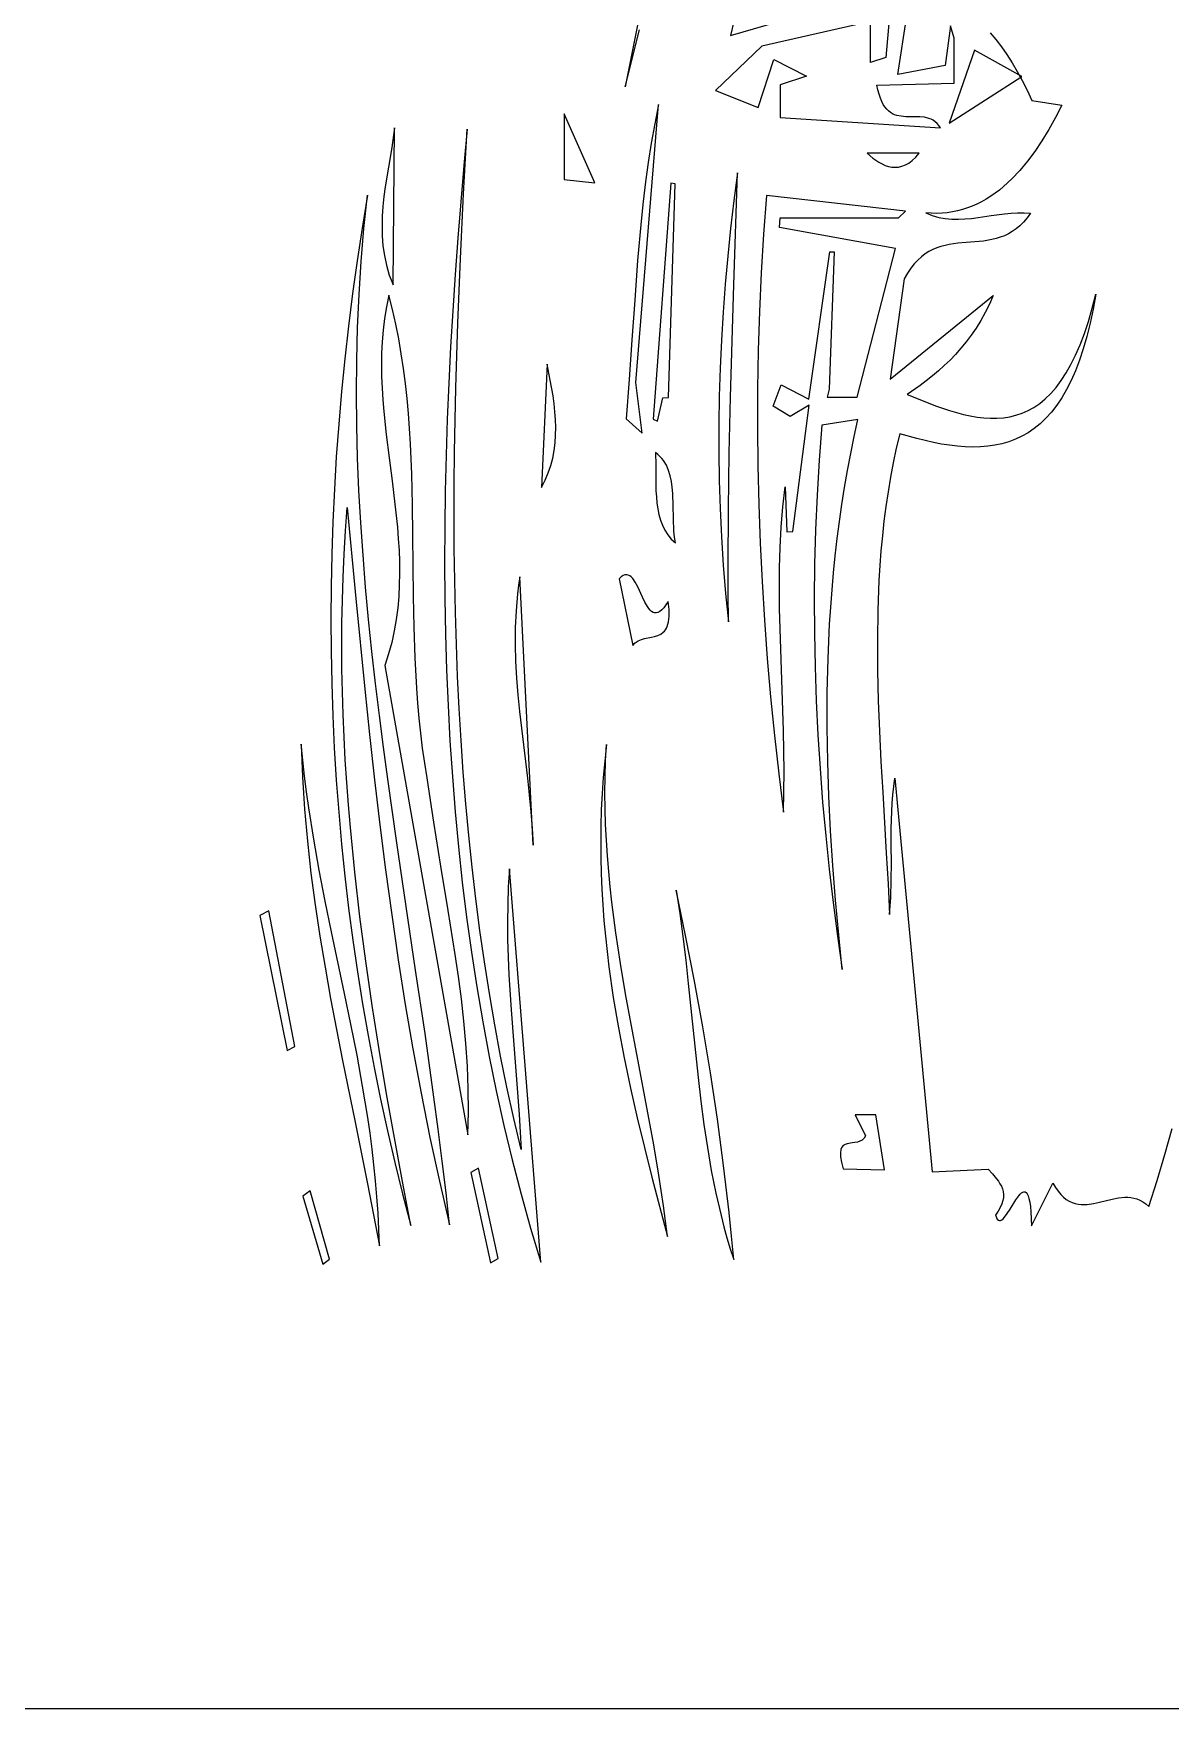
# Model space of a CAD drawing. Header units: metres. Extents: x 0 to 50, y -0.1 to 49.9.
# Drawn here: x 16.74 to 24.97, y -0.06 to 12.07 of the extents above; entities that cross this region are included whole.
import ezdxf

# ---------------------------------------------------------------- set-up
doc = ezdxf.new("R2010")
doc.units = ezdxf.units.M

msp = doc.modelspace()

# ---------------------------------------------------------------- linework, layer by layer
for points in [[(21.499932, 14.059683), (21.024327, 11.682993), (21.024327, 11.682993), (21.128342, 12.095999)], [(21.854979, 12.341382), (21.787699, 12.055671), (22.803331, 12.352368)], [(21.678242, 11.657526), (21.986862, 11.533629), (22.101512, 11.879894), (22.338973, 11.759808), (22.146098, 11.696521), (22.146098, 11.460483), (23.308987, 11.386894), (23.308987, 11.386894), (23.296459, 11.404013), (23.283228, 11.418524), (23.269354, 11.43064), (23.254893, 11.440574), (23.239904, 11.448538), (23.224445, 11.454745), (23.19235, 11.462738), (23.159071, 11.466251), (23.125074, 11.466986), (23.056785, 11.46692), (23.023421, 11.469519), (22.991198, 11.47614), (22.975659, 11.48149), (22.96058, 11.488482), (22.946018, 11.49733), (22.932031, 11.508246), (22.918679, 11.521443), (22.906018, 11.537132), (22.894106, 11.555527), (22.883003, 11.57684), (22.872766, 11.601284), (22.863452, 11.62907), (22.855121, 11.660412), (22.84783, 11.695522), (23.406351, 11.710054), (23.406351, 12.034853), (23.379462, 12.124876), (23.343126, 11.837553), (22.998456, 11.772463), (23.064183, 12.197252)], [(22.938912, 12.197252), (22.913379, 11.895653), (22.80143, 11.85892), (22.80143, 12.155025), (22.014865, 11.977292), (21.678242, 11.657526)], [(23.668224, 12.074612), (23.709073, 12.025395), (23.749081, 11.972892), (23.788229, 11.917025), (23.826494, 11.857717), (23.863858, 11.79489), (23.9003, 11.728468), (23.935799, 11.658372), (23.970335, 11.584526), (24.187018, 11.550127), (24.187018, 11.550127), (24.140803, 11.460191), (24.09288, 11.374298), (24.043175, 11.292759), (23.991612, 11.215883), (23.938119, 11.143982), (23.882619, 11.077363), (23.82504, 11.016338), (23.765307, 10.961217), (23.734609, 10.935967), (23.703345, 10.912308), (23.671505, 10.890281), (23.63908, 10.869923), (23.606061, 10.851274), (23.572438, 10.834371), (23.538202, 10.819255), (23.503344, 10.805963), (23.467854, 10.794534), (23.431724, 10.785007), (23.394944, 10.77742), (23.357504, 10.771814), (23.319395, 10.768225), (23.280609, 10.766693), (23.241135, 10.767258), (23.200965, 10.769956), (23.200965, 10.769956), (23.247979, 10.75129), (23.295174, 10.738001), (23.342524, 10.729468), (23.390004, 10.725069), (23.437588, 10.72418), (23.485251, 10.726181), (23.532967, 10.730447), (23.580711, 10.736358), (23.676181, 10.750623), (23.771457, 10.763996), (23.818959, 10.768792), (23.866336, 10.771499), (23.913563, 10.771494), (23.960615, 10.768155), (23.960615, 10.768155), (23.935649, 10.733703), (23.909855, 10.703437), (23.883291, 10.677065), (23.856018, 10.654294), (23.828094, 10.634832), (23.79958, 10.618388), (23.770535, 10.604669), (23.741018, 10.593384), (23.71109, 10.584239), (23.68081, 10.576945), (23.619431, 10.566734), (23.55736, 10.560417), (23.495072, 10.555656), (23.433046, 10.550116), (23.371757, 10.54146), (23.341538, 10.535233), (23.311682, 10.527351), (23.28225, 10.517522), (23.2533, 10.505455), (23.224892, 10.490856), (23.197086, 10.473433), (23.169941, 10.452896), (23.143517, 10.428951), (23.117874, 10.401308), (23.093071, 10.369673), (23.069167, 10.333754), (23.046224, 10.29326), (22.944737, 9.566075), (23.690727, 10.172126), (23.690727, 10.172126), (23.661924, 10.108319), (23.63146, 10.047882), (23.599398, 9.990638), (23.565803, 9.93641), (23.530742, 9.885019), (23.494277, 9.836288), (23.456476, 9.790041), (23.417402, 9.746099), (23.37712, 9.704284), (23.335696, 9.66442), (23.293194, 9.626329), (23.24968, 9.589833), (23.205219, 9.554755), (23.159875, 9.520918), (23.066799, 9.456253), (23.066799, 9.456253), (23.170101, 9.413297), (23.272771, 9.373501), (23.374434, 9.33871), (23.42477, 9.32377), (23.474713, 9.310774), (23.524217, 9.299953), (23.573235, 9.291538), (23.62172, 9.28576), (23.669624, 9.282851), (23.716901, 9.283041), (23.763505, 9.28656), (23.809387, 9.293641), (23.854502, 9.304513), (23.898802, 9.319408), (23.942241, 9.338557), (23.984771, 9.36219), (24.026346, 9.390538), (24.066918, 9.423834), (24.106442, 9.462306), (24.144869, 9.506187), (24.182153, 9.555707), (24.218248, 9.611098), (24.253106, 9.672589), (24.28668, 9.740412), (24.318924, 9.814799), (24.34979, 9.895979), (24.379232, 9.984184), (24.407203, 10.079645), (24.433656, 10.182592), (24.433656, 10.182592), (24.413852, 10.073735), (24.392015, 9.971642), (24.368189, 9.876135), (24.342419, 9.787034), (24.314748, 9.704164), (24.285223, 9.627345), (24.253887, 9.556398), (24.220786, 9.491147), (24.185964, 9.431413), (24.149465, 9.377018), (24.111335, 9.327784), (24.071617, 9.283532), (24.030358, 9.244085), (23.987601, 9.209265), (23.943391, 9.178893), (23.897772, 9.152791), (23.85079, 9.130781), (23.80249, 9.112685), (23.752915, 9.098326), (23.70211, 9.087524), (23.650121, 9.080102), (23.596992, 9.075881), (23.542767, 9.074685), (23.487491, 9.076333), (23.431209, 9.080649), (23.373966, 9.087455), (23.315806, 9.096571), (23.256773, 9.10782), (23.196914, 9.121025), (23.136271, 9.136006), (23.012817, 9.170587), (23.012817, 9.170587), (22.988146, 9.066155), (22.965873, 8.9613), (22.945903, 8.856037), (22.92814, 8.75038), (22.91249, 8.644344), (22.898857, 8.537943), (22.887145, 8.431192), (22.877258, 8.324105), (22.869102, 8.216697), (22.862581, 8.108983), (22.854061, 7.892693), (22.850935, 7.675352), (22.852439, 7.457076), (22.857809, 7.237983), (22.866281, 7.018188), (22.877092, 6.797808), (22.889478, 6.57696), (22.915919, 6.134324), (22.928447, 5.91277), (22.939495, 5.691214), (22.939495, 5.691214), (22.944542, 5.752461), (22.948106, 5.814096), (22.951749, 5.938242), (22.952354, 6.063068), (22.95185, 6.187994), (22.952168, 6.312437), (22.955237, 6.435815), (22.958407, 6.496922), (22.962988, 6.557545), (22.969221, 6.617611), (22.977348, 6.677046), (23.248163, 3.826881), (23.652417, 3.847158), (23.652417, 3.847158), (23.68469, 3.811786), (23.714338, 3.776726), (23.727448, 3.758982), (23.739025, 3.740918), (23.748778, 3.722402), (23.756415, 3.703301), (23.761643, 3.683483), (23.764171, 3.662815), (23.763706, 3.641165), (23.759957, 3.6184), (23.752631, 3.594387), (23.741436, 3.568995), (23.726081, 3.542089), (23.706273, 3.513539), (23.706273, 3.513539), (23.712597, 3.496215), (23.719553, 3.484114), (23.72709, 3.476812), (23.735156, 3.473881), (23.743701, 3.474896), (23.752673, 3.479431), (23.76202, 3.487059), (23.771693, 3.497354), (23.791806, 3.524241), (23.812603, 3.556683), (23.854609, 3.624599), (23.874998, 3.653254), (23.884859, 3.664764), (23.894431, 3.673828), (23.90366, 3.68002), (23.912498, 3.682914), (23.920891, 3.682082), (23.928789, 3.677101), (23.936141, 3.667542), (23.942895, 3.65298), (23.949001, 3.632989), (23.954406, 3.607143), (23.95906, 3.575016), (23.962911, 3.536181), (23.968001, 3.436685), (24.121042, 3.745104), (24.121042, 3.745104), (24.139874, 3.71354), (24.159137, 3.686216), (24.178806, 3.662877), (24.198857, 3.64327), (24.219264, 3.627139), (24.240004, 3.614231), (24.261051, 3.60429), (24.282382, 3.597064), (24.303972, 3.592297), (24.325797, 3.589736), (24.347831, 3.589125), (24.370051, 3.590212), (24.41495, 3.596457), (24.460297, 3.606437), (24.551553, 3.629463), (24.59707, 3.638441), (24.642252, 3.643017), (24.664656, 3.643017), (24.686903, 3.641155), (24.708968, 3.637174), (24.730827, 3.630821), (24.752455, 3.621841), (24.773828, 3.609981), (24.794922, 3.594985), (24.815711, 3.5766), (24.815711, 3.5766), (24.876825, 3.763764), (24.933669, 3.951746), (24.986381, 4.140525)], [(23.553889, 11.949762), (23.369922, 11.418837), (23.89678, 11.757839), (23.553889, 11.949762)], [(21.266163, 11.554236), (21.266163, 11.554236), (21.238521, 11.415562), (21.213966, 11.276003), (21.192207, 11.13565), (21.172954, 10.994589), (21.155917, 10.852911), (21.140803, 10.710703), (21.115187, 10.425051), (21.09378, 10.138343), (21.074258, 9.851285), (21.054295, 9.564586), (21.031566, 9.278954), (21.148484, 9.175563), (21.102113, 9.542242), (21.266163, 11.554236)], [(20.583383, 11.487476), (20.583383, 11.012378), (20.805463, 10.988844), (20.583383, 11.487476)], [(19.355518, 11.38539), (19.355518, 11.38539), (19.334131, 11.243247), (19.310137, 11.101121), (19.287684, 10.959015), (19.278332, 10.887971), (19.270922, 10.816933), (19.265972, 10.745903), (19.264, 10.67488), (19.265527, 10.603865), (19.271069, 10.532859), (19.281147, 10.461862), (19.296278, 10.390874), (19.316982, 10.319897), (19.329585, 10.284412), (19.343777, 10.24893), (19.355518, 11.38539)], [(20.414133, 3.171994), (20.186649, 6.019966), (20.186649, 6.019966), (20.178721, 5.891338), (20.17418, 5.763137), (20.172676, 5.635315), (20.173861, 5.507829), (20.177387, 5.380633), (20.182903, 5.253682), (20.198515, 5.000334), (20.217904, 4.747425), (20.238281, 4.494593), (20.256854, 4.241478), (20.264592, 4.114701), (20.270832, 3.987719), (20.270832, 3.987719), (20.218075, 4.212926), (20.168897, 4.438641), (20.123203, 4.66485), (20.080896, 4.891538), (20.04188, 5.118693), (20.006059, 5.346301), (19.973337, 5.574346), (19.943619, 5.802816), (19.916807, 6.031696), (19.892806, 6.260974), (19.871521, 6.490634), (19.852854, 6.720663), (19.83671, 6.951047), (19.822993, 7.181772), (19.811607, 7.412825), (19.802455, 7.644191), (19.795443, 7.875856), (19.790473, 8.107808), (19.787449, 8.340031), (19.786277, 8.572512), (19.786859, 8.805237), (19.789099, 9.038192), (19.798172, 9.504738), (19.812726, 9.972037), (19.831994, 10.43998), (19.855207, 10.908454), (19.881597, 11.37735), (19.881597, 11.37735), (19.857112, 11.113706), (19.834251, 10.850348), (19.813118, 10.587295), (19.793815, 10.324564), (19.776445, 10.062173), (19.761111, 9.800141), (19.747916, 9.538485), (19.736963, 9.277223), (19.728354, 9.016373), (19.722193, 8.755954), (19.718583, 8.495983), (19.717626, 8.236478), (19.719425, 7.977458), (19.724083, 7.718939), (19.731704, 7.460941), (19.742389, 7.203481), (19.756242, 6.946577), (19.773366, 6.690248), (19.793863, 6.43451), (19.817837, 6.179383), (19.84539, 5.924884), (19.876625, 5.671031), (19.911645, 5.417842), (19.950554, 5.165335), (19.993453, 4.913528), (20.040446, 4.66244), (20.091635, 4.412087), (20.147124, 4.162488), (20.207016, 3.913662), (20.271412, 3.665625), (20.340417, 3.418397), (20.414133, 3.171994)], [(22.776224, 11.201648), (22.776224, 11.201648), (22.818315, 11.166757), (22.840154, 11.151047), (22.862473, 11.136907), (22.885235, 11.124647), (22.908403, 11.114577), (22.931941, 11.107007), (22.955811, 11.102247), (22.979976, 11.100607), (23.004399, 11.102398), (23.029044, 11.107928), (23.053874, 11.117509), (23.078852, 11.131449), (23.10394, 11.15006), (23.129102, 11.17365), (23.154301, 11.202531), (22.776224, 11.201648)], [(21.837161, 11.060978), (21.837161, 11.060978), (21.811401, 10.859546), (21.788118, 10.657915), (21.767402, 10.456077), (21.749346, 10.254024), (21.734042, 10.05175), (21.721581, 9.849247), (21.712055, 9.646508), (21.705556, 9.443524), (21.702175, 9.24029), (21.702004, 9.036797), (21.705136, 8.833038), (21.711662, 8.629006), (21.721673, 8.424693), (21.735261, 8.220092), (21.752519, 8.015195), (21.773537, 7.809996), (21.773537, 7.809996), (21.771134, 8.013696), (21.770214, 8.217277), (21.772277, 8.624124), (21.778644, 9.030625), (21.788233, 9.436866), (21.812747, 10.248918), (21.837161, 11.060978)], [(21.355487, 10.98601), (21.226369, 9.276483), (21.260136, 9.261643), (21.29805, 9.431288), (21.339566, 9.432483), (21.386617, 10.97952), (21.355487, 10.98601)], [(19.158521, 10.898212), (19.158521, 10.898212), (19.119573, 10.660544), (19.08369, 10.423152), (19.05088, 10.186039), (19.021151, 9.949206), (18.994511, 9.712654), (18.970969, 9.476386), (18.950532, 9.240402), (18.933209, 9.004705), (18.919008, 8.769295), (18.907938, 8.534174), (18.900005, 8.299345), (18.895219, 8.064807), (18.893588, 7.830564), (18.895119, 7.596616), (18.899822, 7.362965), (18.907703, 7.129613), (18.918772, 6.896561), (18.933037, 6.66381), (18.950505, 6.431363), (18.971185, 6.199221), (18.995085, 5.967385), (19.022213, 5.735856), (19.052577, 5.504638), (19.086186, 5.27373), (19.123048, 5.043135), (19.16317, 4.812853), (19.206561, 4.582888), (19.25323, 4.353239), (19.303184, 4.12391), (19.356432, 3.8949), (19.412981, 3.666213), (19.47284, 3.437849), (19.47284, 3.437849), (19.412612, 3.75559), (19.353972, 4.073675), (19.297477, 4.392237), (19.243683, 4.711407), (19.193147, 5.031319), (19.146424, 5.352104), (19.104073, 5.673894), (19.066648, 5.996822), (19.034707, 6.321019), (19.020967, 6.483635), (19.008807, 6.646618), (18.998295, 6.809985), (18.989503, 6.973752), (18.982499, 7.137935), (18.977352, 7.302551), (18.974133, 7.467617), (18.972911, 7.63315), (18.973756, 7.799164), (18.976736, 7.965678), (18.981923, 8.132708), (18.989385, 8.30027), (18.999191, 8.468381), (19.011412, 8.637057), (19.011412, 8.637057), (19.073535, 7.978869), (19.13883, 7.321487), (19.17354, 6.993365), (19.210092, 6.665762), (19.248834, 6.338787), (19.290115, 6.012545), (19.334286, 5.687143), (19.381695, 5.362688), (19.432693, 5.039285), (19.487627, 4.717042), (19.546848, 4.396064), (19.610704, 4.076458), (19.679546, 3.758331), (19.753722, 3.441788), (19.753722, 3.441788), (19.728029, 3.673452), (19.700407, 3.904782), (19.671094, 4.135819), (19.640328, 4.366606), (19.575396, 4.827597), (19.50752, 5.288094), (19.43861, 5.748433), (19.370575, 6.208951), (19.305325, 6.669986), (19.274342, 6.900803), (19.244771, 7.131875), (19.216851, 7.363245), (19.190821, 7.594956), (19.16692, 7.827048), (19.145386, 8.059565), (19.126458, 8.292548), (19.110374, 8.52604), (19.097375, 8.760083), (19.087697, 8.994719), (19.08158, 9.22999), (19.079263, 9.465938), (19.080985, 9.702606), (19.086983, 9.940035), (19.097497, 10.178268), (19.112765, 10.417347), (19.133027, 10.657315), (19.158521, 10.898212)], [(22.048854, 10.897451), (22.048854, 10.897451), (22.027601, 10.616856), (22.010513, 10.336484), (21.997522, 10.05633), (21.98856, 9.776387), (21.983562, 9.49665), (21.982458, 9.217112), (21.985183, 8.937769), (21.991669, 8.658614), (22.001849, 8.379641), (22.015654, 8.100846), (22.033019, 7.822221), (22.053876, 7.543762), (22.078158, 7.265462), (22.105797, 6.987316), (22.136726, 6.709318), (22.170877, 6.431463), (22.170877, 6.431463), (22.174753, 6.578462), (22.175753, 6.725639), (22.174406, 6.872961), (22.171237, 7.020399), (22.161538, 7.315501), (22.150867, 7.610702), (22.146483, 7.758263), (22.143434, 7.905758), (22.142248, 8.053156), (22.14345, 8.200428), (22.147567, 8.347541), (22.155124, 8.494468), (22.166649, 8.641176), (22.182667, 8.787635), (22.196508, 8.462068), (22.240122, 8.464338), (22.357657, 9.377256), (22.218891, 9.296788), (22.096679, 9.371458), (22.153595, 9.524258), (22.355672, 9.422065), (22.506797, 10.489183), (22.539322, 10.488114), (22.501823, 9.492877), (22.488539, 9.436464), (22.703978, 9.436464), (22.981305, 10.512944), (22.14118, 10.665299), (22.146098, 10.735658), (23.00307, 10.735658), (23.055529, 10.783025), (22.048854, 10.897451)], [(19.314215, 10.175268), (19.314215, 10.175268), (19.296502, 10.090804), (19.282628, 10.006386), (19.272319, 9.922014), (19.265299, 9.837688), (19.261292, 9.753408), (19.260023, 9.669173), (19.261216, 9.584983), (19.264595, 9.500838), (19.269885, 9.416737), (19.276809, 9.332679), (19.294462, 9.164695), (19.315347, 8.996882), (19.33726, 8.829238), (19.357996, 8.66176), (19.37535, 8.494446), (19.382069, 8.410849), (19.387116, 8.327292), (19.390215, 8.243774), (19.391091, 8.160296), (19.389467, 8.076857), (19.385068, 7.993456), (19.377618, 7.910093), (19.366843, 7.826768), (19.352465, 7.743481), (19.33421, 7.66023), (19.311802, 7.577017), (19.284966, 7.49384), (19.885592, 4.095296), (19.885592, 4.095296), (19.889693, 4.262108), (19.888308, 4.427611), (19.881971, 4.591934), (19.871215, 4.755207), (19.856575, 4.917557), (19.838584, 5.079115), (19.817776, 5.240008), (19.794685, 5.400365), (19.743789, 5.719989), (19.690168, 6.039017), (19.638091, 6.358479), (19.613967, 6.518695), (19.59183, 6.679406), (19.59183, 6.679406), (19.573674, 6.786563), (19.557897, 6.894254), (19.54432, 7.002439), (19.532769, 7.111079), (19.523065, 7.220132), (19.515033, 7.329561), (19.503277, 7.549381), (19.496087, 7.770219), (19.49205, 7.991756), (19.487783, 8.435649), (19.484727, 8.657365), (19.479171, 8.878503), (19.469703, 9.098741), (19.46306, 9.208423), (19.454909, 9.317761), (19.445073, 9.426715), (19.433376, 9.535243), (19.419642, 9.643308), (19.403692, 9.750868), (19.385351, 9.857885), (19.364443, 9.964316), (19.340789, 10.070124), (19.314215, 10.175268)], [(20.459484, 9.676136), (20.419834, 8.781497), (20.419834, 8.781497), (20.446304, 8.83387), (20.468297, 8.886904), (20.486086, 8.940557), (20.499946, 8.994791), (20.51015, 9.049563), (20.516973, 9.104835), (20.520688, 9.160566), (20.52157, 9.216715), (20.519892, 9.273242), (20.515928, 9.330108), (20.509952, 9.38727), (20.502238, 9.44469), (20.482693, 9.56014), (20.459484, 9.676136)], [(22.5966, 5.292689), (22.5966, 5.292689), (22.571171, 5.543942), (22.54842, 5.794957), (22.528703, 6.045716), (22.512377, 6.296199), (22.499798, 6.546386), (22.491323, 6.796257), (22.48731, 7.045795), (22.488114, 7.294979), (22.494092, 7.543789), (22.505601, 7.792208), (22.513542, 7.916264), (22.522999, 8.040215), (22.534017, 8.164058), (22.546641, 8.28779), (22.560915, 8.41141), (22.576884, 8.534915), (22.594593, 8.658303), (22.614086, 8.781571), (22.635407, 8.904716), (22.658602, 9.027737), (22.683714, 9.150631), (22.710789, 9.273395), (22.448433, 9.233452), (22.448433, 9.233452), (22.429268, 8.979825), (22.414344, 8.727513), (22.403565, 8.476445), (22.396835, 8.226548), (22.394055, 7.977748), (22.395131, 7.729975), (22.399964, 7.483154), (22.408458, 7.237214), (22.420517, 6.992082), (22.436043, 6.747686), (22.45494, 6.503952), (22.477111, 6.260809), (22.502459, 6.018183), (22.530888, 5.776003), (22.5623, 5.534196), (22.5966, 5.292689)], [(21.245339, 9.034467), (21.245339, 9.034467), (21.246381, 8.942478), (21.246276, 8.849795), (21.248018, 8.75823), (21.250519, 8.713431), (21.254605, 8.66959), (21.260652, 8.626933), (21.269032, 8.585686), (21.280122, 8.546076), (21.294295, 8.508328), (21.311926, 8.472668), (21.333389, 8.439324), (21.359059, 8.40852), (21.38931, 8.380484), (21.38931, 8.380484), (21.382494, 8.422676), (21.378098, 8.46633), (21.374243, 8.556619), (21.373097, 8.648546), (21.370013, 8.739302), (21.366292, 8.783363), (21.360344, 8.826079), (21.351587, 8.867099), (21.33944, 8.906071), (21.323323, 8.942645), (21.302655, 8.976469), (21.290432, 8.992241), (21.276854, 9.007193), (21.261847, 9.021283), (21.245339, 9.034467)], [(20.262781, 8.135721), (20.262781, 8.135721), (20.253477, 8.074121), (20.245762, 8.012626), (20.234782, 7.889933), (20.229207, 7.767601), (20.2284, 7.645592), (20.231725, 7.523866), (20.238546, 7.402384), (20.248227, 7.281107), (20.260132, 7.159996), (20.288068, 6.918112), (20.317267, 6.676419), (20.330749, 6.555547), (20.342639, 6.434604), (20.352301, 6.313551), (20.359097, 6.19235), (20.262781, 8.135721)], [(20.982368, 8.12089), (21.079491, 7.637631), (21.079491, 7.637631), (21.09831, 7.656774), (21.119338, 7.67081), (21.142021, 7.680856), (21.165807, 7.688032), (21.214482, 7.698247), (21.238266, 7.703523), (21.260944, 7.710405), (21.281964, 7.720009), (21.300774, 7.733456), (21.309177, 7.741969), (21.316821, 7.751863), (21.323636, 7.763276), (21.329554, 7.776349), (21.334505, 7.791222), (21.33842, 7.808034), (21.342866, 7.848035), (21.342342, 7.897472), (21.336293, 7.957463), (21.336293, 7.957463), (21.319779, 7.931525), (21.304188, 7.910799), (21.289463, 7.894961), (21.275547, 7.883693), (21.262382, 7.876674), (21.249913, 7.873581), (21.23808, 7.874096), (21.226828, 7.877896), (21.216099, 7.884661), (21.205837, 7.894071), (21.195983, 7.905805), (21.186481, 7.919541), (21.168305, 7.951739), (21.15085, 7.9881), (21.116279, 8.063044), (21.098249, 8.096494), (21.079113, 8.123842), (21.068987, 8.134426), (21.058413, 8.142522), (21.047335, 8.14781), (21.035694, 8.149968), (21.023434, 8.148675), (21.010498, 8.143612), (20.996828, 8.134457), (20.982368, 8.12089)], [(18.67909, 6.923316), (18.67909, 6.923316), (18.682667, 6.804771), (18.687879, 6.68681), (18.694652, 6.569409), (18.702915, 6.452541), (18.72362, 6.220301), (18.749415, 5.989882), (18.77972, 5.761078), (18.813955, 5.533681), (18.851542, 5.307483), (18.891902, 5.082278), (18.934454, 4.857858), (18.978621, 4.634016), (19.069479, 4.187235), (19.159841, 3.740276), (19.203388, 3.516212), (19.245073, 3.291482), (19.245073, 3.291482), (19.241422, 3.410001), (19.235536, 3.52772), (19.227548, 3.644686), (19.21759, 3.760948), (19.205796, 3.876552), (19.192299, 3.991547), (19.177231, 4.105979), (19.160726, 4.219897), (19.123935, 4.446379), (19.082991, 4.671375), (19.038956, 4.895264), (18.992894, 5.118428), (18.898946, 5.564103), (18.853186, 5.787375), (18.809656, 6.011445), (18.769417, 6.236693), (18.733534, 6.463501), (18.717558, 6.577608), (18.70307, 6.692248), (18.690203, 6.807468), (18.67909, 6.923316)], [(20.889414, 6.92032), (20.889414, 6.92032), (20.876393, 6.801166), (20.865886, 6.682748), (20.857815, 6.565044), (20.852101, 6.44803), (20.848666, 6.331684), (20.847431, 6.215981), (20.848318, 6.100901), (20.851249, 5.986419), (20.856145, 5.872512), (20.862927, 5.759158), (20.871518, 5.646334), (20.881839, 5.534016), (20.893811, 5.422182), (20.907356, 5.310808), (20.938852, 5.089352), (20.975699, 4.869462), (21.01727, 4.650956), (21.062938, 4.43365), (21.112074, 4.217359), (21.164053, 4.001901), (21.218245, 3.787092), (21.330765, 3.358684), (21.330765, 3.358684), (21.301966, 3.58093), (21.268535, 3.80182), (21.231498, 4.021654), (21.191884, 4.240733), (21.109031, 4.67783), (21.067848, 4.896449), (21.028196, 5.115518), (20.991103, 5.335335), (20.957598, 5.556203), (20.928706, 5.778422), (20.916311, 5.890133), (20.905455, 6.002294), (20.896266, 6.114943), (20.888873, 6.228119), (20.883404, 6.341857), (20.879987, 6.456197), (20.878752, 6.571176), (20.879825, 6.68683), (20.883337, 6.803199), (20.889414, 6.92032)], [(21.393921, 5.865231), (21.393921, 5.865231), (21.419926, 5.698069), (21.442865, 5.529709), (21.463396, 5.36041), (21.48218, 5.190428), (21.517136, 4.849445), (21.553004, 4.508818), (21.572927, 4.339281), (21.595054, 4.170605), (21.620043, 4.003046), (21.648554, 3.836863), (21.681245, 3.672312), (21.718775, 3.50965), (21.739561, 3.429108), (21.761803, 3.349135), (21.785584, 3.269763), (21.810987, 3.191025), (21.810987, 3.191025), (21.794821, 3.362029), (21.777175, 3.532455), (21.737579, 3.871626), (21.692473, 4.208646), (21.642134, 4.543622), (21.586834, 4.876662), (21.526849, 5.207871), (21.462453, 5.537359), (21.393921, 5.865231)], [(18.378913, 5.681992), (18.576038, 4.705232), (18.633527, 4.734969), (18.444202, 5.715534), (18.378913, 5.681992)], [(22.689651, 4.239685), (22.766314, 4.087186), (22.766314, 4.087186), (22.75472, 4.069339), (22.740467, 4.056566), (22.724168, 4.047867), (22.706434, 4.042239), (22.66911, 4.036189), (22.633388, 4.030402), (22.617658, 4.025103), (22.604164, 4.016864), (22.593517, 4.004684), (22.58633, 3.98756), (22.583215, 3.964492), (22.584783, 3.934476), (22.591645, 3.896512), (22.604415, 3.849598), (22.902769, 3.84136), (22.841137, 4.239685), (22.689651, 4.239685)], [(19.908187, 3.822643), (20.048653, 3.167062), (20.10628, 3.199398), (19.963295, 3.853671), (19.908187, 3.822643)], [(18.691814, 3.651387), (18.835126, 3.158219), (18.882892, 3.19383), (18.744379, 3.690235), (18.691814, 3.651387)], [(3, -0.059267), (47, -0.059267)]]:
    msp.add_lwpolyline(points)

doc.saveas('drawing.dxf')
